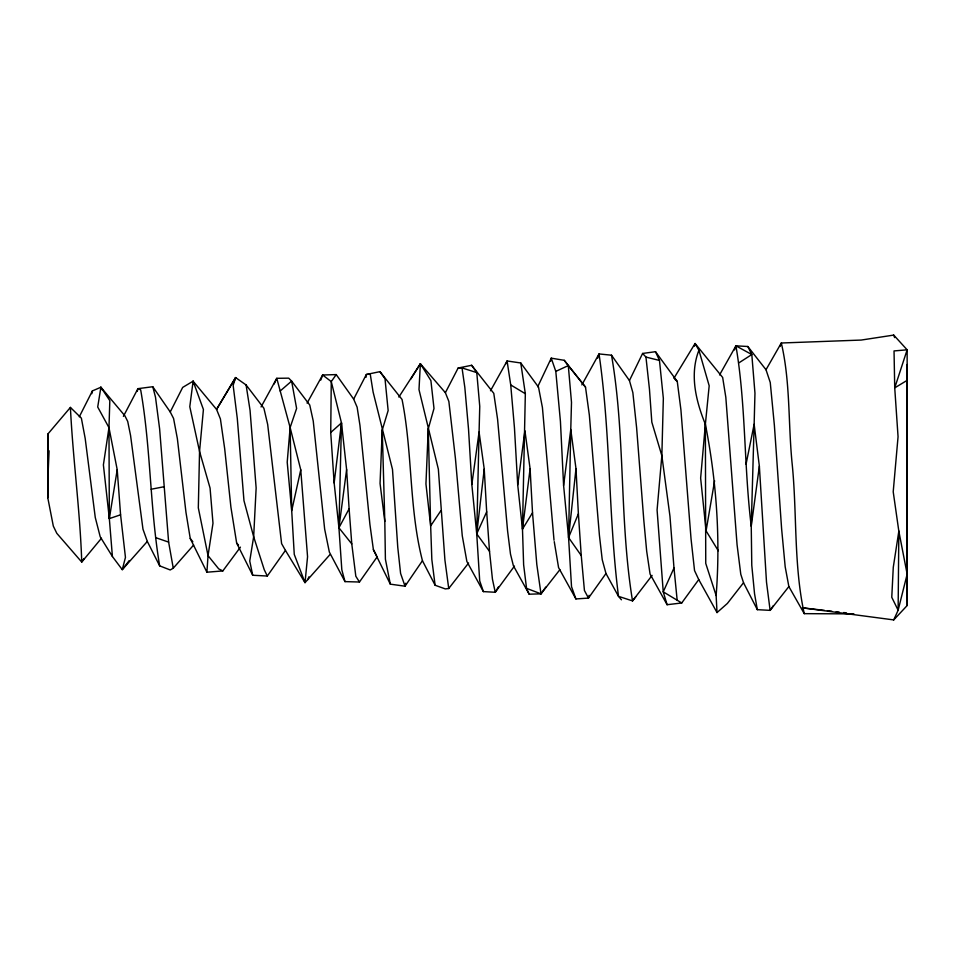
<?xml version="1.0" encoding="UTF-8"?>
<svg xmlns="http://www.w3.org/2000/svg" width="955" height="955" viewBox="0 0 955 955"><rect width="100%" height="100%" fill="white"/><g stroke="black" fill="none" stroke-linecap="round" stroke-linejoin="round"><path stroke-width="1.43" d="M907.119 494.559L907.143 349.828L893.725 335.086L861.195 340.064L781.309 343L766.005 369.728L770.255 382.501L774.374 425.285L781.62 528.831L785.189 566.816L788.866 586.573L804.241 613.659L853.913 613.886M907.131 504.085L907.095 538.716L907.119 460.441M907.131 450.915L907.119 391.037M907.131 416.285L907.25 364.535L906.784 370.445M101.469 538.25L81.736 562.053L56.811 533.332L53.313 526.086L47.786 497.77L48.084 433.773L70.407 407.415L81.366 418.159L85.186 438.429L95.273 517.514L100.227 536.829L112.404 556.502L122.276 569.669L147.321 541.437L142.975 529.189L130.56 435.48L127.719 421.465L124.902 415.807L100.896 387.252L92.396 390.917L79.301 416.774M47.786 497.77L48.084 433.773M377.189 556.825L359.45 582.013L344.994 581.619L341.818 569.765L338.93 527.805L334.155 482.944L330.728 432.484L331.266 381.582L336.22 374.587L353.66 399.13L357.122 407.164L359.963 425.405L369.907 524.355L373.393 549.65L390.308 584.15L405.039 586.203L422.444 560.704C408.919 508.156 412.667 452.646 402.043 399.453L379.959 371.65L366.338 374.491L353.66 399.13M490.5 390.774L507.093 360.966L520.773 362.984L525.334 393.711L522.481 529.094L523.627 564.751L526.551 588.364L529.177 594.201L540.996 593.843L559.881 569.681M694.404 346.199L695.073 343.502L698.917 350.234L709.183 385.784L705.375 424.283L705.745 563.402L716.131 595.514L717.026 612.573L727.376 603.453L743.527 582.729L740.782 574.277L737.069 544.744L725.812 397.244L722.66 377.464L695.073 343.502L673.872 378.335M307.08 403.141L322.623 375.017L331.266 381.582L341.472 422.922L338.93 527.805L351.774 543.92L355.821 576.259L359.45 582.013M906.999 563.963L907.131 559.308M112.404 556.502L109.336 518.613L108.977 427.649L109.825 400.634L100.896 387.252L97.708 407.021L108.977 427.649L117.214 469.705L120.581 514.805L125.451 557.386L122.276 569.669L129.188 560.597M379.959 371.65L385.008 378.789L388.148 410.555L382.251 430.013L380.054 483.445L384.805 521.394L385.402 559.188L390.308 584.15M398.856 397.053L420.379 363.748L430.896 380.603L434 408.477L428.27 428.795L425.942 483.91L430.657 525.907L431.839 559.57L435.11 585.248L445.328 588.925L448.731 588.507L468.571 563.044M47.75 481.105L49.087 450.808M716.131 595.514C720.583 538.262 716.441 480.58 705.375 424.283C695.909 400.945 689.414 374.647 698.917 350.234M514.47 566.064L495.251 592.267L483.385 591.611L466.876 561.492L462.268 535.779L455.404 458.209L448.862 401.446L445.376 392.696L420.379 363.748L418.994 389.628L438.357 469.18L444.923 560.072L448.731 588.507M206.901 572.212L208.035 555.655L212.989 523.245L210.064 488.065L199.547 451.452L189.794 406.711L193.101 381.188L182.68 387.408L170.241 411.963L173.571 418.469L177.367 438.655L185.974 512.417L190.248 538.513L206.901 572.212L222.837 570.923L240.433 547.143M261.061 406.949L276.771 378.311L288.72 378.156L291.609 381.105L296.611 408.465L290.129 427.53L287.204 462.184L291.705 510.722L294.259 554.401L305.015 582.657L329.821 554.771M705.375 424.283L700.636 478.109L706.079 530.861L718.291 550.772M564.238 360.31L568.297 365.598L571.496 402.342L570.768 429.499L575.984 468.63L568.571 537.534L571.52 586.657L575.913 598.94L588.471 598.093L605.983 573.501L602.235 559.726L599.394 535.098L589.342 415.103L585.511 387.133L564.238 360.31L551.25 358.161L537.701 386.787M445.376 392.696L458.137 368.033L471.651 365.288L476.772 372.593L479.756 406.376L479.076 432.054L484.233 469.036L476.724 533.857L479.708 580.855L483.385 591.611M334.155 482.944L341.472 422.922L330.728 432.484M522.481 529.094L530.097 468.786L524.916 430.741L517.717 484.937L522.481 529.094L532.52 512.763L530.097 468.786M575.984 468.63L578.384 513.802L568.571 537.534L563.605 485.45L570.768 429.499L568.571 537.534L581.249 555.559L584.436 590.512L588.471 598.093L589.08 595.323M346.617 469.574L338.93 527.805L349.112 508.788L346.617 469.574L341.472 422.922M365.956 377.392L366.338 374.491L370.23 374.085L373.107 392.051L392.493 469.43L397.769 547.382L400.587 573.418L405.039 586.203L405.66 583.278M719.557 374.957L735.923 345.841L747.837 346.498L751.812 354.544L754.963 393.185L754.14 424.271L759.356 466.136L751.251 526.205L751.776 565.312L754.546 593.771L757.327 609.672L770.124 610.364L788.866 586.573M484.233 469.036L486.68 511.832L476.724 533.857L471.83 484.471L479.076 432.054L476.724 533.857L489.521 551.381L492.446 579.196L495.251 592.267L498.367 586.991M108.977 427.649L103.391 464.894L109.336 518.613L120.581 514.805M109.336 518.613L117.214 469.705M706.079 530.861L714.603 480.807M550.737 361.038L551.25 358.161L555.798 371.388L560.43 421.442L563.605 485.45M746.058 464.178L754.14 424.271L751.251 526.205C743.861 466.303 746.058 405.338 735.923 345.841L751.812 354.544L739.218 362.649M91.799 393.711L92.396 390.917M290.129 427.53L300.753 469.824L291.705 510.722L290.129 427.53L276.771 378.311L274.145 383.97M137.293 391.395L137.914 388.661L152.776 386.727L170.241 411.963M267.305 576.032L252.705 575.256L236.661 543.073L230.919 507.224L224.676 448.659L220.414 418.959L216.582 409.432L235.599 377.583L233.151 385.354L237.282 418.386L243.967 500.659L253.66 536.734L264.272 569.777L267.305 576.032L285.438 550.402L281.606 543.646L267.675 424.462L263.902 408.251L246.092 384.949L235.599 377.583L216.642 409.206M597.699 358.125L599.024 353.935L611.51 355.2L629.441 380.556L632.855 392.612L636.603 427.625L643.837 520.654L646.678 551.166L650.068 574.027L667.103 604.718L681.739 602.963L698.75 579.578L694.548 570.589L691.05 538.942L680.915 409.814L677.262 381.451L655.512 351.703L642.608 353.445L629.441 380.556M734.55 349.924L735.923 345.841M307.94 579.554L308.895 576.82M320.808 380.03L322.623 375.017L336.22 374.587M780.068 346.426L781.309 343C790.37 381.714 788.173 422.611 791.993 462.16C797.234 512.489 793.45 564.107 804.241 613.659M506.078 363.664L507.093 360.966L510.722 384.925L514.458 427.912L517.717 484.937M233.987 381.714L235.599 377.583M642.608 353.445L645.95 357.075L649.46 389.21L651.823 422.158L661.851 455.678L669.956 516.201L673.991 568.034L663.236 591.837L667.103 604.718M893.725 619.914L898.13 610.245L907.166 574.158L907.131 380.353L894.728 387.873L898.058 436.733L893.212 491.777L898.834 531.231L907.166 574.158L907.238 605.458L893.725 619.914L802.331 607.834L824.44 610.364M123.398 416.38L137.914 388.661L140.672 389.843C150.902 447.99 149.851 507.606 159.664 565.861L170.217 569.968L173.261 568.189L193.614 545.054M581.858 384.901L599.024 353.935C610.758 434.262 608.275 515.855 618.494 596.338L621.442 599.8M410.805 379.04L420.379 363.748M84.076 558.484L81.736 562.053C80.077 510.34 72.914 459.069 70.407 407.415M440.816 510.77L430.657 525.907L428.27 428.795M773.371 605.637L770.124 610.364L766.507 582.192L759.356 466.136M526.551 588.364L540.996 593.843L545.747 587.086M652.098 575.411L632.532 600.898L618.494 596.338L605.983 573.501M635.767 596.732L632.532 600.898C619.198 519.675 625.585 436.28 611.51 355.2M280.197 391.001L291.609 381.105L309.754 405.039L313.24 421.024L324.652 529.094L329.356 552.097L344.994 581.619M555.798 371.388L568.297 365.598L585.511 387.133M151.153 489.247L164.2 486.704M458.137 368.033L462.029 367.938L476.772 372.593M827.376 610.699L831.805 611.2M836.222 611.701L839.17 612.048M843.587 612.549L846.536 612.883M645.95 357.075L659.463 360.441L663.343 398.342L661.851 455.678L657.088 509.958L663.236 591.837L681.739 602.963M155.629 537.629L168.629 542.118L173.261 568.189M222.837 570.923L218.695 568.858L208.035 555.655L198.318 507.869L199.547 451.452L203.415 409.48L193.101 381.188L216.582 409.432M510.722 384.925L525.334 393.711M674.719 379.111L677.262 381.451M236.661 543.073L238.547 545.102M190.248 538.513L192.85 541.783M471.651 365.288L493.783 393.341L497.579 419.209L507.594 530.968L510.483 554.067L513.372 565.694L529.177 594.201M747.837 346.498L766.005 369.728M520.773 362.984L538.501 387.133L542.428 407.594L554.019 540.22M285.438 550.402L305.015 582.657L307.558 556.705L300.753 469.824M698.75 579.578L717.026 612.573M575.913 598.94L558.568 567.58L554.258 541.652M373.393 549.65L376.557 555.631M100.896 387.252L102.281 389.867M422.444 560.704L435.11 585.248M743.527 582.729L757.327 609.672M147.321 541.437L159.664 565.861M655.512 351.703L659.463 360.441M893.725 335.086L894.632 337.593M193.101 381.188L193.889 383.838M152.776 386.727L155.498 397.196L159.628 428.938L168.629 542.118M252.705 575.256L249.744 561.003L253.66 536.734L256.143 488.029L250.055 410.364L246.092 384.949M462.029 367.938L464.822 387.336L468.523 429.082L471.83 484.471M540.996 593.843L536.806 564.489L532.52 512.763M673.991 568.034L677.155 600.11M349.112 508.788L351.774 543.92M486.68 511.832L489.521 551.381M578.384 513.802L581.249 555.559M907.238 605.458L906.868 477.536M382.251 430.013L384.805 521.394M898.834 531.231L898.13 610.245L891.767 597.281L893.271 567.342L898.834 531.231M907.143 349.828L894.728 387.873L894.035 350.927L907.143 349.828"/></g></svg>
